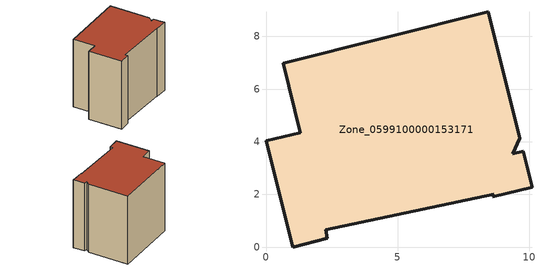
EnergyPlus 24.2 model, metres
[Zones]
Zone_0599100000153171
 floor ground (C_G): 1.01,0 0,4.03 1.31,4.35 0.65,6.98 8.45,8.94 9.64,4.14 9.37,3.55 9.76,3.64 10.1,2.28 8.61,1.91 8.66,2.01 2.27,0.66 2.33,0.33 z0
 wall outside (C_F): 0,4.03 1.01,0 2.33,0.33 2.27,0.66 8.66,2.01 8.61,1.91 10.1,2.28 9.76,3.64 9.37,3.55 9.64,4.14 8.45,8.94 0.65,6.98 1.31,4.35 0,4.03 z0:8.68
 roof outside (C_R): 2.27,0.66 8.66,2.01 8.61,1.91 10.1,2.28 9.76,3.64 9.37,3.55 9.64,4.14 8.45,8.94 0.65,6.98 1.31,4.35 0,4.03 1.01,0 2.33,0.33 z8.68
[BUILDING]
Pand.0599100000153171: North Axis=0; Terrain=City; Loads Convergence Tolerance Value=0.04; Temperature Convergence Tolerance Value=0.4; Solar Distribution=FullExterior; Maximum Number of Warmup Days=25; Minimum Number of Warmup Days=1
[Site:Location]
Rotterdam.The.Hague.AP_ZH_NLD Design_Conditions: Latitude=51.96; Longitude=4.45; Time Zone=1; Elevation=-4.5
[SITE:GROUNDTEMPERATURE:BUILDINGSURFACE]
18, 18, 18, 18, 18, 18, 18, 18, 18, 18, 18, 18
[MATERIAL] Thermal Absorptance=0.9; Solar Absorptance=0.7; Visible Absorptance=0.7
Name | Roughness | Thickness | Conductivity | Density | Specific Heat
G.TC.1992-2005 | MediumSmooth | 0.15 | 0.06 | 540 | 1210
F.TC.1992-2005 | Rough | 0.3 | 0.12 | 1920 | 840
R.TC.1992-2005 | MediumRough | 0.2 | 0.08 | 1500 | 1000
[CONSTRUCTION]
C_G: G.TC.1992-2005
C_F: F.TC.1992-2005
C_R: R.TC.1992-2005
[ZONE]
Zone_0599100000153171: Type=1; Multiplier=1; Ceiling Height=Autocalculate; Volume=Autocalculate; Floor Area=autocalculate; Part of Total Floor Area=Yes
[ZONEINFILTRATION:DESIGNFLOWRATE]
Infil_Zone_0599100000153171: Zone or ZoneList or Space or SpaceList=Zone_0599100000153171; Schedule=AlwaysOn; Design Flow Rate Calculation Method=Flow/Area; Flow Rate per Floor Area=0.0015; Constant Term Coefficient=1; Temperature Term Coefficient=0; Velocity Term Coefficient=0; Velocity Squared Term Coefficient=0
[HVACTEMPLATE:ZONE:IDEALLOADSAIRSYSTEM]
Zone_0599100000153171: Maximum Heating Supply Air Temperature=50; Minimum Cooling Supply Air Temperature=13; Maximum Heating Supply Air Humidity Ratio=0.0156; Minimum Cooling Supply Air Humidity Ratio=0.0077; Heating Limit=NoLimit; Cooling Limit=NoLimit; Dehumidification Control Type=ConstantSensibleHeatRatio; Cooling Sensible Heat Ratio=0.7; Dehumidification Setpoint=60; Humidification Control Type=None; Humidification Setpoint=30; Outdoor Air Method=None; Outdoor Air Flow Rate per Person=0.00944; Outdoor Air Flow Rate per Zone Floor Area=0; Outdoor Air Flow Rate per Zone=0; Demand Controlled Ventilation Type=None; Outdoor Air Economizer Type=NoEconomizer; Heat Recovery Type=None; Sensible Heat Recovery Effectiveness=0.7; Latent Heat Recovery Effectiveness=0.65
[ZONECONTROL:THERMOSTAT]
ThermostatControl_Zone_0599100000153171: Zone or ZoneList=Zone_0599100000153171; Control Type Schedule=DualSetpointControlType; Control 1=Thermostat_Zone_0599100000153171; Temperature Difference Between Cutout And Setpoint=0
[THERMOSTATSETPOINT:DUALSETPOINT]
Thermostat_Zone_0599100000153171: Heating Setpoint Temperature Schedule=HeatingSetpoint_Zone_0599100000153171; Cooling Setpoint Temperature Schedule=CoolingSetpoint_Zone_0599100000153171
[SCHEDULE:COMPACT]
HeatingSetpoint_Zone_0599100000153171: Through: 12/31, For: AllDays, Until: 24:00, 21
CoolingSetpoint_Zone_0599100000153171: Through: 12/31, For: AllDays, Until: 24:00, 24
DualSetpointControlType: Through: 12/31, For: AllDays, Until: 24:00, 4
AlwaysOn: Through: 12/31, For: AllDays, Until: 24:00, 1
